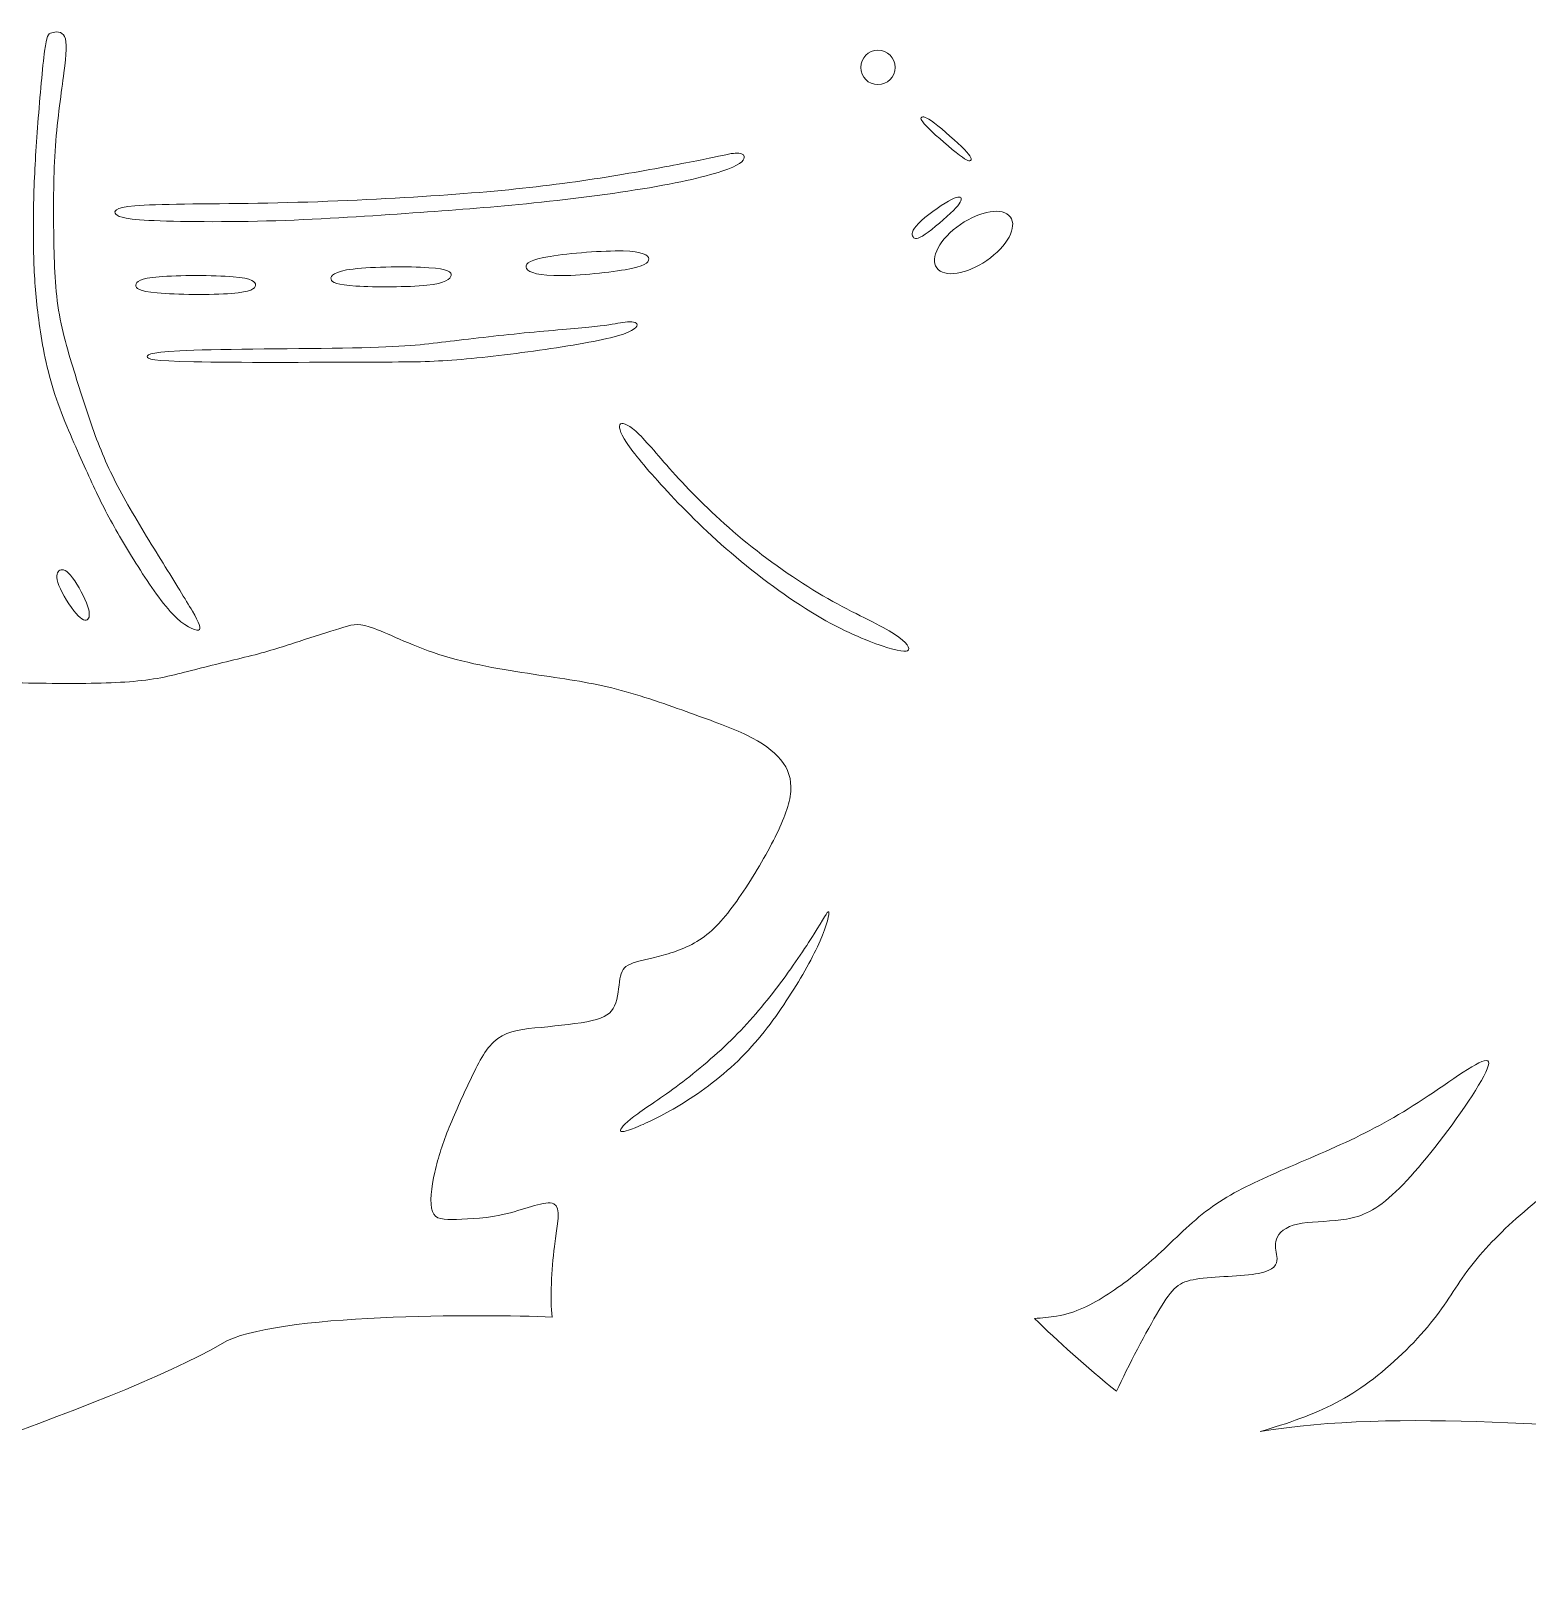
# Model space of a CAD drawing. Header units: millimetres. Extents: x -6423 to -1759, y 6 to 2012.
# Drawn here: x -2001.34 to -1970.81, y 1420.16 to 1451.73 of the extents above; entities that cross this region are included whole.
import ezdxf

# ---------------------------------------------------------------- set-up
doc = ezdxf.new("R2010")
doc.units = ezdxf.units.MM
doc.header["$MEASUREMENT"] = 0
doc.layers.add('layer 1', color=7, linetype='Continuous')

msp = doc.modelspace()

# ---------------------------------------------------------------- linework, layer by layer
at = {"layer": 'layer 1', "color": 177, "lineweight": 9}
for points, knots in [([(-2001.0656, 1451.3133), (-2001.0246, 1451.6322), (-2000.9976, 1451.665), (-2000.9197, 1451.6884), (-2000.9197, 1451.6884), (-2000.8419, 1451.7117), (-2000.7131, 1451.7255), (-2000.658, 1451.6128), (-2000.658, 1451.6128), (-2000.6027, 1451.5003), (-2000.621, 1451.2611), (-2000.6713, 1450.8734), (-2000.6713, 1450.8734), (-2000.7217, 1450.4857), (-2000.8041, 1449.9497), (-2000.8454, 1449.3792), (-2000.8454, 1449.3792), (-2000.8865, 1448.8087), (-2000.8865, 1448.204), (-2000.8798, 1447.6335), (-2000.8798, 1447.6335), (-2000.8728, 1447.063), (-2000.8591, 1446.527), (-2000.7792, 1446.0279), (-2000.7792, 1446.0279), (-2000.6994, 1445.5288), (-2000.5536, 1445.0666), (-2000.4119, 1444.6156), (-2000.4119, 1444.6156), (-2000.2702, 1444.1646), (-2000.1328, 1443.7248), (-1999.9747, 1443.3193), (-1999.9747, 1443.3193), (-1999.8166, 1442.9138), (-1999.6379, 1442.5425), (-1999.4076, 1442.1302), (-1999.4076, 1442.1302), (-1999.1774, 1441.7178), (-1998.8956, 1441.2642), (-1998.6482, 1440.8655), (-1998.6482, 1440.8655), (-1998.4007, 1440.4669), (-1998.1876, 1440.1232), (-1998.0502, 1439.8862), (-1998.0502, 1439.8862), (-1997.9128, 1439.649), (-1997.8509, 1439.5183), (-1997.9265, 1439.5013), (-1997.9265, 1439.5013), (-1998.0022, 1439.4841), (-1998.2151, 1439.5803), (-1998.4557, 1439.8312), (-1998.4557, 1439.8312), (-1998.6963, 1440.082), (-1998.9643, 1440.4876), (-1999.2015, 1440.8655), (-1999.2015, 1440.8655), (-1999.4385, 1441.2436), (-1999.6447, 1441.594), (-1999.8199, 1441.9308), (-1999.8199, 1441.9308), (-1999.9953, 1442.2676), (-2000.1397, 1442.5907), (-2000.3229, 1442.9986), (-2000.3229, 1442.9986), (-2000.5063, 1443.4065), (-2000.7287, 1443.8993), (-2000.8841, 1444.3984), (-2000.8841, 1444.3984), (-2001.0395, 1444.8976), (-2001.128, 1445.403), (-2001.186, 1445.8344), (-2001.186, 1445.8344), (-2001.244, 1446.2657), (-2001.2715, 1446.6232), (-2001.2852, 1447.0356), (-2001.2852, 1447.0356), (-2001.299, 1447.448), (-2001.299, 1447.9153), (-2001.2852, 1448.3827), (-2001.2852, 1448.3827), (-2001.2715, 1448.85), (-2001.244, 1449.3174), (-2001.2028, 1449.8534), (-2001.2028, 1449.8534), (-2001.1615, 1450.3896), (-2001.1066, 1450.9944), (-2001.0656, 1451.3133)], [0, 0, 0, 0, 0.0434783, 0.0434783, 0.0434783, 0.0434783, 0.0869565, 0.0869565, 0.0869565, 0.0869565, 0.1304348, 0.1304348, 0.1304348, 0.1304348, 0.173913, 0.173913, 0.173913, 0.173913, 0.2173913, 0.2173913, 0.2173913, 0.2173913, 0.2608696, 0.2608696, 0.2608696, 0.2608696, 0.3043478, 0.3043478, 0.3043478, 0.3043478, 0.3478261, 0.3478261, 0.3478261, 0.3478261, 0.3913043, 0.3913043, 0.3913043, 0.3913043, 0.4347826, 0.4347826, 0.4347826, 0.4347826, 0.4782609, 0.4782609, 0.4782609, 0.4782609, 0.5217391, 0.5217391, 0.5217391, 0.5217391, 0.5652174, 0.5652174, 0.5652174, 0.5652174, 0.6086957, 0.6086957, 0.6086957, 0.6086957, 0.6521739, 0.6521739, 0.6521739, 0.6521739, 0.6956522, 0.6956522, 0.6956522, 0.6956522, 0.7391304, 0.7391304, 0.7391304, 0.7391304, 0.7826087, 0.7826087, 0.7826087, 0.7826087, 0.826087, 0.826087, 0.826087, 0.826087, 0.8695652, 0.8695652, 0.8695652, 0.8695652, 0.9130435, 0.9130435, 0.9130435, 0.9130435, 1, 1, 1, 1]), ([(-1984.0568, 1451.3316), (-1984.2504, 1451.3316), (-1984.4073, 1451.1747), (-1984.4073, 1450.9811), (-1984.4073, 1450.9811), (-1984.4073, 1450.7875), (-1984.2504, 1450.6305), (-1984.0568, 1450.6305), (-1984.0568, 1450.6305), (-1983.8632, 1450.6305), (-1983.7063, 1450.7875), (-1983.7063, 1450.9811), (-1983.7063, 1450.9811), (-1983.7063, 1451.1747), (-1983.8632, 1451.3316), (-1984.0568, 1451.3316)], [0, 0, 0, 0, 0.2, 0.2, 0.2, 0.2, 0.4, 0.4, 0.4, 0.4, 0.6, 0.6, 0.6, 0.6, 1, 1, 1, 1]), ([(-1983.1702, 1449.9622), (-1983.146, 1449.9844), (-1983.0808, 1449.9777), (-1982.9038, 1449.8454), (-1982.9038, 1449.8454), (-1982.7268, 1449.7129), (-1982.4382, 1449.4552), (-1982.2921, 1449.3041), (-1982.2921, 1449.3041), (-1982.1461, 1449.1528), (-1982.1426, 1449.1082), (-1982.1616, 1449.0858), (-1982.1616, 1449.0858), (-1982.1804, 1449.0635), (-1982.2217, 1449.0635), (-1982.3918, 1449.1923), (-1982.3918, 1449.1923), (-1982.5619, 1449.3213), (-1982.8609, 1449.579), (-1983.019, 1449.7336), (-1983.019, 1449.7336), (-1983.177, 1449.8882), (-1983.1942, 1449.9397), (-1983.1702, 1449.9622)], [0, 0, 0, 0, 0.1428571, 0.1428571, 0.1428571, 0.1428571, 0.2857143, 0.2857143, 0.2857143, 0.2857143, 0.4285714, 0.4285714, 0.4285714, 0.4285714, 0.5714286, 0.5714286, 0.5714286, 0.5714286, 0.7142857, 0.7142857, 0.7142857, 0.7142857, 1, 1, 1, 1]), ([(-1999.6242, 1448.0084), (-1999.6482, 1448.0702), (-1999.6001, 1448.1389), (-1999.0366, 1448.1698), (-1999.0366, 1448.1698), (-1998.473, 1448.2008), (-1997.3939, 1448.1939), (-1996.3046, 1448.218), (-1996.3046, 1448.218), (-1995.2151, 1448.2422), (-1994.1155, 1448.297), (-1993.1808, 1448.3589), (-1993.1808, 1448.3589), (-1992.2459, 1448.4207), (-1991.4762, 1448.4894), (-1990.758, 1448.5788), (-1990.758, 1448.5788), (-1990.0397, 1448.6682), (-1989.3731, 1448.7782), (-1988.8129, 1448.8779), (-1988.8129, 1448.8779), (-1988.2527, 1448.9775), (-1987.7991, 1449.0669), (-1987.5036, 1449.1287), (-1987.5036, 1449.1287), (-1987.2081, 1449.1906), (-1987.0705, 1449.2249), (-1986.9675, 1449.2319), (-1986.9675, 1449.2319), (-1986.8644, 1449.2386), (-1986.7957, 1449.218), (-1986.7854, 1449.163), (-1986.7854, 1449.163), (-1986.7751, 1449.108), (-1986.8233, 1449.0188), (-1987.1222, 1448.9053), (-1987.1222, 1448.9053), (-1987.4212, 1448.7919), (-1987.9709, 1448.6545), (-1988.7201, 1448.5273), (-1988.7201, 1448.5273), (-1989.4693, 1448.4001), (-1990.4178, 1448.2833), (-1991.2322, 1448.2008), (-1991.2322, 1448.2008), (-1992.0467, 1448.1183), (-1992.7271, 1448.0702), (-1993.5518, 1448.0119), (-1993.5518, 1448.0119), (-1994.3767, 1447.9534), (-1995.3457, 1447.8847), (-1996.3457, 1447.8537), (-1996.3457, 1447.8537), (-1997.3458, 1447.8228), (-1998.3767, 1447.8297), (-1998.9404, 1447.8606), (-1998.9404, 1447.8606), (-1999.5038, 1447.8915), (-1999.6001, 1447.9465), (-1999.6242, 1448.0084)], [0, 0, 0, 0, 0.0625, 0.0625, 0.0625, 0.0625, 0.125, 0.125, 0.125, 0.125, 0.1875, 0.1875, 0.1875, 0.1875, 0.25, 0.25, 0.25, 0.25, 0.3125, 0.3125, 0.3125, 0.3125, 0.375, 0.375, 0.375, 0.375, 0.4375, 0.4375, 0.4375, 0.4375, 0.5, 0.5, 0.5, 0.5, 0.5625, 0.5625, 0.5625, 0.5625, 0.625, 0.625, 0.625, 0.625, 0.6875, 0.6875, 0.6875, 0.6875, 0.75, 0.75, 0.75, 0.75, 0.8125, 0.8125, 0.8125, 0.8125, 0.875, 0.875, 0.875, 0.875, 1, 1, 1, 1]), ([(-1982.6152, 1448.2541), (-1982.4382, 1448.3555), (-1982.3763, 1448.3487), (-1982.3591, 1448.3126), (-1982.3591, 1448.3126), (-1982.3419, 1448.2765), (-1982.3695, 1448.2112), (-1982.5172, 1448.0635), (-1982.5172, 1448.0635), (-1982.665, 1447.9157), (-1982.9331, 1447.6854), (-1983.0945, 1447.5754), (-1983.0945, 1447.5754), (-1983.256, 1447.4654), (-1983.3111, 1447.4758), (-1983.3403, 1447.5222), (-1983.3403, 1447.5222), (-1983.3695, 1447.5686), (-1983.373, 1447.651), (-1983.2286, 1447.7971), (-1983.2286, 1447.7971), (-1983.0843, 1447.9432), (-1982.7922, 1448.1528), (-1982.6152, 1448.2541)], [0, 0, 0, 0, 0.1428571, 0.1428571, 0.1428571, 0.1428571, 0.2857143, 0.2857143, 0.2857143, 0.2857143, 0.4285714, 0.4285714, 0.4285714, 0.4285714, 0.5714286, 0.5714286, 0.5714286, 0.5714286, 0.7142857, 0.7142857, 0.7142857, 0.7142857, 1, 1, 1, 1]), ([(-1982.8254, 1446.855), (-1982.6357, 1446.682), (-1982.1593, 1446.7897), (-1981.7609, 1447.0954), (-1981.7609, 1447.0954), (-1981.3628, 1447.4014), (-1981.1938, 1447.7897), (-1981.3834, 1447.9628), (-1981.3834, 1447.9628), (-1981.573, 1448.1358), (-1982.0495, 1448.0281), (-1982.4477, 1447.7222), (-1982.4477, 1447.7222), (-1982.846, 1447.4164), (-1983.015, 1447.0281), (-1982.8254, 1446.855)], [0, 0, 0, 0, 0.2, 0.2, 0.2, 0.2, 0.4, 0.4, 0.4, 0.4, 0.6, 0.6, 0.6, 0.6, 1, 1, 1, 1]), ([(-1991.239, 1446.9052), (-1991.2562, 1446.9842), (-1991.1463, 1447.0599), (-1990.7477, 1447.1253), (-1990.7477, 1447.1253), (-1990.3491, 1447.1905), (-1989.6618, 1447.2455), (-1989.2596, 1447.2353), (-1989.2596, 1447.2353), (-1988.8576, 1447.2249), (-1988.7408, 1447.1492), (-1988.7339, 1447.0737), (-1988.7339, 1447.0737), (-1988.727, 1446.9981), (-1988.8301, 1446.9224), (-1989.215, 1446.8538), (-1989.215, 1446.8538), (-1989.5999, 1446.785), (-1990.2665, 1446.7231), (-1990.672, 1446.7334), (-1990.672, 1446.7334), (-1991.0776, 1446.7437), (-1991.222, 1446.8261), (-1991.239, 1446.9052)], [0, 0, 0, 0, 0.1428571, 0.1428571, 0.1428571, 0.1428571, 0.2857143, 0.2857143, 0.2857143, 0.2857143, 0.4285714, 0.4285714, 0.4285714, 0.4285714, 0.5714286, 0.5714286, 0.5714286, 0.5714286, 0.7142857, 0.7142857, 0.7142857, 0.7142857, 1, 1, 1, 1]), ([(-1995.2186, 1446.6613), (-1995.2357, 1446.73), (-1995.167, 1446.8194), (-1994.765, 1446.8675), (-1994.765, 1446.8675), (-1994.3629, 1446.9155), (-1993.6274, 1446.9224), (-1993.2254, 1446.895), (-1993.2254, 1446.895), (-1992.8234, 1446.8675), (-1992.7546, 1446.8056), (-1992.7683, 1446.7334), (-1992.7683, 1446.7334), (-1992.7821, 1446.6613), (-1992.8782, 1446.5789), (-1993.2632, 1446.5376), (-1993.2632, 1446.5376), (-1993.6481, 1446.4963), (-1994.3217, 1446.4963), (-1994.71, 1446.5204), (-1994.71, 1446.5204), (-1995.0983, 1446.5445), (-1995.2014, 1446.5926), (-1995.2186, 1446.6613)], [0, 0, 0, 0, 0.1428571, 0.1428571, 0.1428571, 0.1428571, 0.2857143, 0.2857143, 0.2857143, 0.2857143, 0.4285714, 0.4285714, 0.4285714, 0.4285714, 0.5714286, 0.5714286, 0.5714286, 0.5714286, 0.7142857, 0.7142857, 0.7142857, 0.7142857, 1, 1, 1, 1]), ([(-1999.2015, 1446.541), (-1999.1946, 1446.6063), (-1999.1259, 1446.675), (-1998.7307, 1446.7094), (-1998.7307, 1446.7094), (-1998.3355, 1446.7437), (-1997.6139, 1446.7437), (-1997.2186, 1446.7094), (-1997.2186, 1446.7094), (-1996.8234, 1446.675), (-1996.7547, 1446.6063), (-1996.7616, 1446.5376), (-1996.7616, 1446.5376), (-1996.7684, 1446.4689), (-1996.8509, 1446.4001), (-1997.253, 1446.3691), (-1997.253, 1446.3691), (-1997.655, 1446.3382), (-1998.3767, 1446.3451), (-1998.765, 1446.3795), (-1998.765, 1446.3795), (-1999.1533, 1446.4138), (-1999.2083, 1446.4758), (-1999.2015, 1446.541)], [0, 0, 0, 0, 0.1428571, 0.1428571, 0.1428571, 0.1428571, 0.2857143, 0.2857143, 0.2857143, 0.2857143, 0.4285714, 0.4285714, 0.4285714, 0.4285714, 0.5714286, 0.5714286, 0.5714286, 0.5714286, 0.7142857, 0.7142857, 0.7142857, 0.7142857, 1, 1, 1, 1]), ([(-1998.9746, 1445.0806), (-1998.9746, 1445.1286), (-1998.8715, 1445.1836), (-1998.0192, 1445.2111), (-1998.0192, 1445.2111), (-1997.1671, 1445.2385), (-1995.5656, 1445.2385), (-1994.5897, 1445.2626), (-1994.5897, 1445.2626), (-1993.6137, 1445.2867), (-1993.2632, 1445.3348), (-1992.789, 1445.3932), (-1992.789, 1445.3932), (-1992.3148, 1445.4516), (-1991.7167, 1445.5204), (-1991.1738, 1445.572), (-1991.1738, 1445.572), (-1990.6308, 1445.6235), (-1990.1429, 1445.6579), (-1989.8336, 1445.6922), (-1989.8336, 1445.6922), (-1989.5242, 1445.7265), (-1989.3937, 1445.7609), (-1989.2631, 1445.7781), (-1989.2631, 1445.7781), (-1989.1325, 1445.7953), (-1989.0019, 1445.7953), (-1988.9745, 1445.7472), (-1988.9745, 1445.7472), (-1988.9469, 1445.699), (-1989.0226, 1445.6028), (-1989.3696, 1445.5031), (-1989.3696, 1445.5031), (-1989.7166, 1445.4035), (-1990.3353, 1445.3004), (-1990.9676, 1445.2111), (-1990.9676, 1445.2111), (-1991.5999, 1445.1217), (-1992.2459, 1445.0461), (-1992.7511, 1445.0084), (-1992.7511, 1445.0084), (-1993.2563, 1444.9706), (-1993.6206, 1444.9706), (-1994.6, 1444.9671), (-1994.6, 1444.9671), (-1995.5794, 1444.9636), (-1997.1739, 1444.9567), (-1998.0227, 1444.9739), (-1998.0227, 1444.9739), (-1998.8715, 1444.9912), (-1998.9746, 1445.0324), (-1998.9746, 1445.0806)], [0, 0, 0, 0, 0.0714286, 0.0714286, 0.0714286, 0.0714286, 0.1428571, 0.1428571, 0.1428571, 0.1428571, 0.2142857, 0.2142857, 0.2142857, 0.2142857, 0.2857143, 0.2857143, 0.2857143, 0.2857143, 0.3571429, 0.3571429, 0.3571429, 0.3571429, 0.4285714, 0.4285714, 0.4285714, 0.4285714, 0.5, 0.5, 0.5, 0.5, 0.5714286, 0.5714286, 0.5714286, 0.5714286, 0.6428571, 0.6428571, 0.6428571, 0.6428571, 0.7142857, 0.7142857, 0.7142857, 0.7142857, 0.7857143, 0.7857143, 0.7857143, 0.7857143, 0.8571429, 0.8571429, 0.8571429, 0.8571429, 1, 1, 1, 1]), ([(-1989.3078, 1443.7059), (-1989.2562, 1443.7402), (-1989.1256, 1443.6852), (-1988.9298, 1443.4928), (-1988.9298, 1443.4928), (-1988.7339, 1443.3003), (-1988.4727, 1442.9705), (-1988.1222, 1442.5891), (-1988.1222, 1442.5891), (-1987.7717, 1442.2076), (-1987.3318, 1441.7746), (-1986.8198, 1441.3518), (-1986.8198, 1441.3518), (-1986.3076, 1440.9293), (-1985.7235, 1440.5168), (-1985.1806, 1440.2007), (-1985.1806, 1440.2007), (-1984.6375, 1439.8845), (-1984.1359, 1439.6645), (-1983.8265, 1439.4824), (-1983.8265, 1439.4824), (-1983.5173, 1439.3003), (-1983.4004, 1439.156), (-1983.4313, 1439.0975), (-1983.4313, 1439.0975), (-1983.4623, 1439.039), (-1983.641, 1439.0666), (-1983.9674, 1439.1766), (-1983.9674, 1439.1766), (-1984.2938, 1439.2865), (-1984.7682, 1439.4789), (-1985.3215, 1439.8089), (-1985.3215, 1439.8089), (-1985.8747, 1440.1387), (-1986.507, 1440.6062), (-1987.0534, 1441.0735), (-1987.0534, 1441.0735), (-1987.5999, 1441.5409), (-1988.0603, 1442.0082), (-1988.4212, 1442.4), (-1988.4212, 1442.4), (-1988.7819, 1442.7918), (-1989.0432, 1443.1079), (-1989.1874, 1443.3279), (-1989.1874, 1443.3279), (-1989.3318, 1443.5478), (-1989.3594, 1443.6715), (-1989.3078, 1443.7059)], [0, 0, 0, 0, 0.0769231, 0.0769231, 0.0769231, 0.0769231, 0.1538462, 0.1538462, 0.1538462, 0.1538462, 0.2307692, 0.2307692, 0.2307692, 0.2307692, 0.3076923, 0.3076923, 0.3076923, 0.3076923, 0.3846154, 0.3846154, 0.3846154, 0.3846154, 0.4615385, 0.4615385, 0.4615385, 0.4615385, 0.5384615, 0.5384615, 0.5384615, 0.5384615, 0.6153846, 0.6153846, 0.6153846, 0.6153846, 0.6923077, 0.6923077, 0.6923077, 0.6923077, 0.7692308, 0.7692308, 0.7692308, 0.7692308, 0.8461538, 0.8461538, 0.8461538, 0.8461538, 1, 1, 1, 1]), ([(-1976.2577, 1423.1472), (-1970.5983, 1424.0857), (-1961.7062, 1421.5726), (-1956.725, 1424.1676), (-1956.725, 1424.1676), (-1955.0681, 1425.0309), (-1950.4077, 1426.6577), (-1948.3653, 1426.6577), (-1948.3653, 1426.6577), (-1943.6623, 1426.6577), (-1944.3526, 1429.7891), (-1936.9894, 1427.1685), (-1936.9894, 1427.1685), (-1936.5176, 1427.0006), (-1936.4442, 1427.0493), (-1936.0635, 1426.8384), (-1936.0635, 1426.8384), (-1936.106, 1426.9344), (-1936.1378, 1427.0491), (-1936.1556, 1427.2117), (-1936.1556, 1427.2117), (-1936.1954, 1427.5759), (-1936.1651, 1428.1807), (-1936.1068, 1428.6481), (-1936.1068, 1428.6481), (-1936.0483, 1429.1155), (-1935.9617, 1429.4454), (-1936.1211, 1429.521), (-1936.1211, 1429.521), (-1936.2806, 1429.5966), (-1936.6861, 1429.4179), (-1937.0744, 1429.3216), (-1937.0744, 1429.3216), (-1937.4627, 1429.2253), (-1937.8339, 1429.2116), (-1938.102, 1429.2048), (-1938.102, 1429.2048), (-1938.37, 1429.1979), (-1938.5349, 1429.1979), (-1938.5968, 1429.3629), (-1938.5968, 1429.3629), (-1938.6586, 1429.5279), (-1938.6174, 1429.8577), (-1938.5487, 1430.167), (-1938.5487, 1430.167), (-1938.4799, 1430.4763), (-1938.3837, 1430.7649), (-1938.2531, 1431.088), (-1938.2531, 1431.088), (-1938.1226, 1431.411), (-1937.9576, 1431.7685), (-1937.7995, 1432.0983), (-1937.7995, 1432.0983), (-1937.6414, 1432.4282), (-1937.4903, 1432.7306), (-1937.2634, 1432.8956), (-1937.2634, 1432.8956), (-1937.0366, 1433.0605), (-1936.7342, 1433.0881), (-1936.3767, 1433.1224), (-1936.3767, 1433.1224), (-1936.0194, 1433.1568), (-1935.607, 1433.198), (-1935.339, 1433.2598), (-1935.339, 1433.2598), (-1935.071, 1433.3216), (-1934.9473, 1433.4042), (-1934.8786, 1433.5623), (-1934.8786, 1433.5623), (-1934.8097, 1433.7203), (-1934.796, 1433.954), (-1934.7686, 1434.1121), (-1934.7686, 1434.1121), (-1934.741, 1434.2702), (-1934.6999, 1434.3526), (-1934.5555, 1434.4146), (-1934.5555, 1434.4146), (-1934.4111, 1434.4764), (-1934.1637, 1434.5176), (-1933.8889, 1434.5933), (-1933.8889, 1434.5933), (-1933.6139, 1434.6688), (-1933.3114, 1434.7788), (-1933.0434, 1434.9781), (-1933.0434, 1434.9781), (-1932.7753, 1435.1775), (-1932.5417, 1435.4661), (-1932.2943, 1435.8304), (-1932.2943, 1435.8304), (-1932.0469, 1436.1946), (-1931.7857, 1436.6345), (-1931.6001, 1437.0056), (-1931.6001, 1437.0056), (-1931.4144, 1437.3768), (-1931.3046, 1437.6792), (-1931.284, 1437.9336), (-1931.284, 1437.9336), (-1931.2633, 1438.1878), (-1931.332, 1438.3939), (-1931.4833, 1438.5796), (-1931.4833, 1438.5796), (-1931.6344, 1438.7652), (-1931.8681, 1438.9301), (-1932.1774, 1439.0812), (-1932.1774, 1439.0812), (-1932.4867, 1439.2325), (-1932.8716, 1439.3699), (-1933.3321, 1439.5349), (-1933.3321, 1439.5349), (-1933.7926, 1439.6999), (-1934.3286, 1439.8922), (-1934.8373, 1440.0229), (-1934.8373, 1440.0229), (-1935.3459, 1440.1535), (-1935.827, 1440.2222), (-1936.4249, 1440.3116), (-1936.4249, 1440.3116), (-1937.0229, 1440.4009), (-1937.7376, 1440.5109), (-1938.3494, 1440.6964), (-1938.3494, 1440.6964), (-1938.961, 1440.8821), (-1939.4696, 1441.1432), (-1939.779, 1441.26), (-1939.779, 1441.26), (-1940.0882, 1441.3769), (-1940.1982, 1441.3494), (-1940.4043, 1441.2876), (-1940.4043, 1441.2876), (-1940.6106, 1441.2256), (-1940.913, 1441.1295), (-1941.2085, 1441.0332), (-1941.2085, 1441.0332), (-1941.504, 1440.9371), (-1941.7928, 1440.8408), (-1942.1502, 1440.7445), (-1942.1502, 1440.7445), (-1942.5075, 1440.6483), (-1942.9336, 1440.5521), (-1943.3117, 1440.4559), (-1943.3117, 1440.4559), (-1943.6896, 1440.3596), (-1944.0196, 1440.2635), (-1944.4457, 1440.2085), (-1944.4457, 1440.2085), (-1944.8719, 1440.1535), (-1945.3942, 1440.1398), (-1946.006, 1440.1398), (-1946.006, 1440.1398), (-1946.6176, 1440.1398), (-1947.3186, 1440.1535), (-1947.8959, 1440.1879), (-1947.8959, 1440.1879), (-1948.4733, 1440.2222), (-1948.9269, 1440.2772), (-1949.2774, 1440.3185), (-1949.2774, 1440.3185), (-1949.6279, 1440.3596), (-1949.8754, 1440.3872), (-1950.0197, 1440.3803), (-1950.0197, 1440.3803), (-1950.1641, 1440.3734), (-1950.2052, 1440.3322), (-1950.2534, 1440.2153), (-1950.2534, 1440.2153), (-1950.3015, 1440.0985), (-1950.3565, 1439.9061), (-1950.4939, 1439.638), (-1950.4939, 1439.638), (-1950.6315, 1439.3699), (-1950.8513, 1439.0263), (-1951.2019, 1438.5658), (-1951.2019, 1438.5658), (-1951.5524, 1438.1053), (-1952.0335, 1437.5279), (-1952.604, 1436.9369), (-1952.604, 1436.9369), (-1953.1745, 1436.3458), (-1953.8342, 1435.7411), (-1954.4391, 1435.2806), (-1954.4391, 1435.2806), (-1955.0439, 1434.82), (-1955.5938, 1434.5039), (-1956.2261, 1434.2289), (-1956.2261, 1434.2289), (-1956.8584, 1433.954), (-1957.5731, 1433.7203), (-1958.3636, 1433.521), (-1958.3636, 1433.521), (-1959.1539, 1433.3216), (-1960.02, 1433.1568), (-1960.8034, 1433.0124), (-1960.8034, 1433.0124), (-1961.587, 1432.8681), (-1962.2881, 1432.7445), (-1962.9135, 1432.6069), (-1962.9135, 1432.6069), (-1963.5388, 1432.4695), (-1964.0887, 1432.3182), (-1964.6179, 1432.1396), (-1964.6179, 1432.1396), (-1965.1471, 1431.9609), (-1965.6558, 1431.7546), (-1966.1575, 1431.4591), (-1966.1575, 1431.4591), (-1966.6593, 1431.1636), (-1967.1541, 1430.7787), (-1967.7108, 1430.3044), (-1967.7108, 1430.3044), (-1968.2676, 1429.8302), (-1968.8861, 1429.2666), (-1969.4497, 1428.7924), (-1969.4497, 1428.7924), (-1970.0133, 1428.3182), (-1970.5219, 1427.9333), (-1970.948, 1427.5622), (-1970.948, 1427.5622), (-1971.3741, 1427.191), (-1971.7177, 1426.8336), (-1971.9858, 1426.4762), (-1971.9858, 1426.4762), (-1972.2539, 1426.1189), (-1972.4463, 1425.7614), (-1972.7761, 1425.3559), (-1972.7761, 1425.3559), (-1973.1061, 1424.9504), (-1973.5736, 1424.4969), (-1974.0272, 1424.1601), (-1974.0272, 1424.1601), (-1974.4807, 1423.8233), (-1974.9207, 1423.6032), (-1975.443, 1423.4109), (-1975.443, 1423.4109), (-1975.7011, 1423.3158), (-1975.9796, 1423.2273), (-1976.2581, 1423.1471)], [0, 0, 0, 0, 0.0166667, 0.0166667, 0.0166667, 0.0166667, 0.0333333, 0.0333333, 0.0333333, 0.0333333, 0.05, 0.05, 0.05, 0.05, 0.0666667, 0.0666667, 0.0666667, 0.0666667, 0.0833333, 0.0833333, 0.0833333, 0.0833333, 0.1, 0.1, 0.1, 0.1, 0.1166667, 0.1166667, 0.1166667, 0.1166667, 0.1333333, 0.1333333, 0.1333333, 0.1333333, 0.15, 0.15, 0.15, 0.15, 0.1666667, 0.1666667, 0.1666667, 0.1666667, 0.1833333, 0.1833333, 0.1833333, 0.1833333, 0.2, 0.2, 0.2, 0.2, 0.2166667, 0.2166667, 0.2166667, 0.2166667, 0.2333333, 0.2333333, 0.2333333, 0.2333333, 0.25, 0.25, 0.25, 0.25, 0.2666667, 0.2666667, 0.2666667, 0.2666667, 0.2833333, 0.2833333, 0.2833333, 0.2833333, 0.3, 0.3, 0.3, 0.3, 0.3166667, 0.3166667, 0.3166667, 0.3166667, 0.3333333, 0.3333333, 0.3333333, 0.3333333, 0.35, 0.35, 0.35, 0.35, 0.3666667, 0.3666667, 0.3666667, 0.3666667, 0.3833333, 0.3833333, 0.3833333, 0.3833333, 0.4, 0.4, 0.4, 0.4, 0.4166667, 0.4166667, 0.4166667, 0.4166667, 0.4333333, 0.4333333, 0.4333333, 0.4333333, 0.45, 0.45, 0.45, 0.45, 0.4666667, 0.4666667, 0.4666667, 0.4666667, 0.4833333, 0.4833333, 0.4833333, 0.4833333, 0.5, 0.5, 0.5, 0.5, 0.5166667, 0.5166667, 0.5166667, 0.5166667, 0.5333333, 0.5333333, 0.5333333, 0.5333333, 0.55, 0.55, 0.55, 0.55, 0.5666667, 0.5666667, 0.5666667, 0.5666667, 0.5833333, 0.5833333, 0.5833333, 0.5833333, 0.6, 0.6, 0.6, 0.6, 0.6166667, 0.6166667, 0.6166667, 0.6166667, 0.6333333, 0.6333333, 0.6333333, 0.6333333, 0.65, 0.65, 0.65, 0.65, 0.6666667, 0.6666667, 0.6666667, 0.6666667, 0.6833333, 0.6833333, 0.6833333, 0.6833333, 0.7, 0.7, 0.7, 0.7, 0.7166667, 0.7166667, 0.7166667, 0.7166667, 0.7333333, 0.7333333, 0.7333333, 0.7333333, 0.75, 0.75, 0.75, 0.75, 0.7666667, 0.7666667, 0.7666667, 0.7666667, 0.7833333, 0.7833333, 0.7833333, 0.7833333, 0.8, 0.8, 0.8, 0.8, 0.8166667, 0.8166667, 0.8166667, 0.8166667, 0.8333333, 0.8333333, 0.8333333, 0.8333333, 0.85, 0.85, 0.85, 0.85, 0.8666667, 0.8666667, 0.8666667, 0.8666667, 0.8833333, 0.8833333, 0.8833333, 0.8833333, 0.9, 0.9, 0.9, 0.9, 0.9166667, 0.9166667, 0.9166667, 0.9166667, 0.9333333, 0.9333333, 0.9333333, 0.9333333, 0.95, 0.95, 0.95, 0.95, 0.9666667, 0.9666667, 0.9666667, 0.9666667, 1, 1, 1, 1]), ([(-2000.772, 1440.7074), (-2000.7237, 1440.7487), (-2000.6481, 1440.7487), (-2000.5382, 1440.6215), (-2000.5382, 1440.6215), (-2000.4283, 1440.4945), (-2000.2839, 1440.2401), (-2000.2117, 1440.058), (-2000.2117, 1440.058), (-2000.1397, 1439.8758), (-2000.1397, 1439.7659), (-2000.1808, 1439.7212), (-2000.1808, 1439.7212), (-2000.2221, 1439.6766), (-2000.3045, 1439.697), (-2000.4248, 1439.8381), (-2000.4248, 1439.8381), (-2000.545, 1439.979), (-2000.7033, 1440.2401), (-2000.772, 1440.4119), (-2000.772, 1440.4119), (-2000.8407, 1440.5837), (-2000.82, 1440.6663), (-2000.772, 1440.7074)], [0, 0, 0, 0, 0.1428571, 0.1428571, 0.1428571, 0.1428571, 0.2857143, 0.2857143, 0.2857143, 0.2857143, 0.4285714, 0.4285714, 0.4285714, 0.4285714, 0.5714286, 0.5714286, 0.5714286, 0.5714286, 0.7142857, 0.7142857, 0.7142857, 0.7142857, 1, 1, 1, 1]), ([(-1990.7086, 1425.4834), (-1992.1194, 1425.5391), (-1996.3928, 1425.5651), (-1997.4414, 1424.9451), (-1997.4414, 1424.9451), (-1999.7448, 1423.5831), (-2005.846, 1421.8273), (-2007.1428, 1420.8922), (-2007.1428, 1420.8922), (-2007.9398, 1420.3176), (-2016.4582, 1420.1568), (-2017.7333, 1420.6916), (-2017.7333, 1420.6916), (-2023.2059, 1422.9866), (-2025.7958, 1421.0522), (-2029.26, 1422.0043), (-2029.26, 1422.0043), (-2029.0289, 1422.1251), (-2028.8063, 1422.2641), (-2028.5803, 1422.4318), (-2028.5803, 1422.4318), (-2028.1267, 1422.7685), (-2027.6591, 1423.2223), (-2027.3293, 1423.6276), (-2027.3293, 1423.6276), (-2026.9994, 1424.0333), (-2026.807, 1424.3906), (-2026.5389, 1424.748), (-2026.5389, 1424.748), (-2026.2708, 1425.1054), (-2025.9271, 1425.4627), (-2025.5011, 1425.834), (-2025.5011, 1425.834), (-2025.0749, 1426.205), (-2024.5664, 1426.59), (-2024.0028, 1427.0642), (-2024.0028, 1427.0642), (-2023.4391, 1427.5384), (-2022.8207, 1428.102), (-2022.2639, 1428.5762), (-2022.2639, 1428.5762), (-2021.7071, 1429.0504), (-2021.2122, 1429.4354), (-2020.7106, 1429.7309), (-2020.7106, 1429.7309), (-2020.2088, 1430.0264), (-2019.7002, 1430.2326), (-2019.171, 1430.4113), (-2019.171, 1430.4113), (-2018.6418, 1430.59), (-2018.092, 1430.7413), (-2017.4666, 1430.8787), (-2017.4666, 1430.8787), (-2016.8411, 1431.0161), (-2016.1401, 1431.1399), (-2015.3565, 1431.2842), (-2015.3565, 1431.2842), (-2014.5731, 1431.4286), (-2013.7071, 1431.5936), (-2012.9166, 1431.7928), (-2012.9166, 1431.7928), (-2012.1262, 1431.9921), (-2011.4115, 1432.2257), (-2010.7791, 1432.5007), (-2010.7791, 1432.5007), (-2010.1468, 1432.7756), (-2009.5969, 1433.0917), (-2008.9922, 1433.5522), (-2008.9922, 1433.5522), (-2008.3873, 1434.0129), (-2007.7275, 1434.6176), (-2007.157, 1435.2087), (-2007.157, 1435.2087), (-2006.5866, 1435.7997), (-2006.1055, 1436.377), (-2005.755, 1436.8375), (-2005.755, 1436.8375), (-2005.4045, 1437.298), (-2005.1845, 1437.6417), (-2005.047, 1437.9098), (-2005.047, 1437.9098), (-2004.9096, 1438.1777), (-2004.8546, 1438.3703), (-2004.8064, 1438.4871), (-2004.8064, 1438.4871), (-2004.7583, 1438.6039), (-2004.7172, 1438.6452), (-2004.5728, 1438.6521), (-2004.5728, 1438.6521), (-2004.4285, 1438.6589), (-2004.181, 1438.6315), (-2003.8305, 1438.5902), (-2003.8305, 1438.5902), (-2003.4799, 1438.549), (-2003.0263, 1438.494), (-2002.449, 1438.4597), (-2002.449, 1438.4597), (-2001.8716, 1438.4253), (-2001.1706, 1438.4115), (-2000.559, 1438.4115), (-2000.559, 1438.4115), (-1999.9473, 1438.4115), (-1999.4249, 1438.4253), (-1998.9987, 1438.4802), (-1998.9987, 1438.4802), (-1998.5726, 1438.5352), (-1998.2427, 1438.6315), (-1997.8648, 1438.7276), (-1997.8648, 1438.7276), (-1997.4867, 1438.8239), (-1997.0606, 1438.9202), (-1996.7032, 1439.0163), (-1996.7032, 1439.0163), (-1996.3459, 1439.1126), (-1996.0572, 1439.2088), (-1995.7615, 1439.305), (-1995.7615, 1439.305), (-1995.466, 1439.4012), (-1995.1636, 1439.4974), (-1994.9574, 1439.5594), (-1994.9574, 1439.5594), (-1994.7511, 1439.6212), (-1994.6413, 1439.6486), (-1994.3321, 1439.5318), (-1994.3321, 1439.5318), (-1994.0227, 1439.415), (-1993.5141, 1439.1537), (-1992.9025, 1438.9683), (-1992.9025, 1438.9683), (-1992.2907, 1438.7826), (-1991.576, 1438.6726), (-1990.9779, 1438.5834), (-1990.9779, 1438.5834), (-1990.38, 1438.494), (-1989.899, 1438.4253), (-1989.3903, 1438.2947), (-1989.3903, 1438.2947), (-1988.8817, 1438.164), (-1988.3457, 1437.9716), (-1987.8852, 1437.8067), (-1987.8852, 1437.8067), (-1987.4247, 1437.6417), (-1987.0397, 1437.5043), (-1986.7305, 1437.353), (-1986.7305, 1437.353), (-1986.4211, 1437.2019), (-1986.1875, 1437.0369), (-1986.0363, 1436.8514), (-1986.0363, 1436.8514), (-1985.8851, 1436.6657), (-1985.8164, 1436.4596), (-1985.8369, 1436.2052), (-1985.8369, 1436.2052), (-1985.8576, 1435.951), (-1985.9676, 1435.6486), (-1986.1532, 1435.2774), (-1986.1532, 1435.2774), (-1986.3387, 1434.9063), (-1986.5998, 1434.4664), (-1986.8473, 1434.1021), (-1986.8473, 1434.1021), (-1987.0947, 1433.7379), (-1987.3284, 1433.4492), (-1987.5965, 1433.2499), (-1987.5965, 1433.2499), (-1987.8645, 1433.0506), (-1988.167, 1432.9406), (-1988.4419, 1432.8651), (-1988.4419, 1432.8651), (-1988.7167, 1432.7894), (-1988.9641, 1432.7482), (-1989.1085, 1432.6864), (-1989.1085, 1432.6864), (-1989.2528, 1432.6244), (-1989.2941, 1432.542), (-1989.3216, 1432.3839), (-1989.3216, 1432.3839), (-1989.3491, 1432.2257), (-1989.3628, 1431.9921), (-1989.4316, 1431.8341), (-1989.4316, 1431.8341), (-1989.5003, 1431.676), (-1989.624, 1431.5936), (-1989.8921, 1431.5317), (-1989.8921, 1431.5317), (-1990.1601, 1431.4697), (-1990.5724, 1431.4286), (-1990.9299, 1431.3942), (-1990.9299, 1431.3942), (-1991.2873, 1431.3599), (-1991.5897, 1431.3323), (-1991.8165, 1431.1673), (-1991.8165, 1431.1673), (-1992.0433, 1431.0024), (-1992.1944, 1430.7), (-1992.3525, 1430.3702), (-1992.3525, 1430.3702), (-1992.5107, 1430.0401), (-1992.6755, 1429.6829), (-1992.8062, 1429.3598), (-1992.8062, 1429.3598), (-1992.9367, 1429.0367), (-1993.033, 1428.748), (-1993.1017, 1428.4388), (-1993.1017, 1428.4388), (-1993.1705, 1428.1294), (-1993.2117, 1427.7996), (-1993.1498, 1427.6347), (-1993.1498, 1427.6347), (-1993.088, 1427.4697), (-1992.923, 1427.4697), (-1992.6551, 1427.4765), (-1992.6551, 1427.4765), (-1992.387, 1427.4834), (-1992.0157, 1427.4971), (-1991.6275, 1427.5934), (-1991.6275, 1427.5934), (-1991.2392, 1427.6896), (-1990.8337, 1427.8683), (-1990.6742, 1427.7928), (-1990.6742, 1427.7928), (-1990.5147, 1427.7171), (-1990.6013, 1427.3873), (-1990.6598, 1426.9199), (-1990.6598, 1426.9199), (-1990.7182, 1426.4524), (-1990.7484, 1425.8477), (-1990.7086, 1425.4834)], [0, 0, 0, 0, 0.0172414, 0.0172414, 0.0172414, 0.0172414, 0.0344828, 0.0344828, 0.0344828, 0.0344828, 0.0517241, 0.0517241, 0.0517241, 0.0517241, 0.0689655, 0.0689655, 0.0689655, 0.0689655, 0.0862069, 0.0862069, 0.0862069, 0.0862069, 0.1034483, 0.1034483, 0.1034483, 0.1034483, 0.1206897, 0.1206897, 0.1206897, 0.1206897, 0.137931, 0.137931, 0.137931, 0.137931, 0.1551724, 0.1551724, 0.1551724, 0.1551724, 0.1724138, 0.1724138, 0.1724138, 0.1724138, 0.1896552, 0.1896552, 0.1896552, 0.1896552, 0.2068966, 0.2068966, 0.2068966, 0.2068966, 0.2241379, 0.2241379, 0.2241379, 0.2241379, 0.2413793, 0.2413793, 0.2413793, 0.2413793, 0.2586207, 0.2586207, 0.2586207, 0.2586207, 0.2758621, 0.2758621, 0.2758621, 0.2758621, 0.2931034, 0.2931034, 0.2931034, 0.2931034, 0.3103448, 0.3103448, 0.3103448, 0.3103448, 0.3275862, 0.3275862, 0.3275862, 0.3275862, 0.3448276, 0.3448276, 0.3448276, 0.3448276, 0.362069, 0.362069, 0.362069, 0.362069, 0.3793103, 0.3793103, 0.3793103, 0.3793103, 0.3965517, 0.3965517, 0.3965517, 0.3965517, 0.4137931, 0.4137931, 0.4137931, 0.4137931, 0.4310345, 0.4310345, 0.4310345, 0.4310345, 0.4482759, 0.4482759, 0.4482759, 0.4482759, 0.4655172, 0.4655172, 0.4655172, 0.4655172, 0.4827586, 0.4827586, 0.4827586, 0.4827586, 0.5, 0.5, 0.5, 0.5, 0.5172414, 0.5172414, 0.5172414, 0.5172414, 0.5344828, 0.5344828, 0.5344828, 0.5344828, 0.5517241, 0.5517241, 0.5517241, 0.5517241, 0.5689655, 0.5689655, 0.5689655, 0.5689655, 0.5862069, 0.5862069, 0.5862069, 0.5862069, 0.6034483, 0.6034483, 0.6034483, 0.6034483, 0.6206897, 0.6206897, 0.6206897, 0.6206897, 0.637931, 0.637931, 0.637931, 0.637931, 0.6551724, 0.6551724, 0.6551724, 0.6551724, 0.6724138, 0.6724138, 0.6724138, 0.6724138, 0.6896552, 0.6896552, 0.6896552, 0.6896552, 0.7068966, 0.7068966, 0.7068966, 0.7068966, 0.7241379, 0.7241379, 0.7241379, 0.7241379, 0.7413793, 0.7413793, 0.7413793, 0.7413793, 0.7586207, 0.7586207, 0.7586207, 0.7586207, 0.7758621, 0.7758621, 0.7758621, 0.7758621, 0.7931034, 0.7931034, 0.7931034, 0.7931034, 0.8103448, 0.8103448, 0.8103448, 0.8103448, 0.8275862, 0.8275862, 0.8275862, 0.8275862, 0.8448276, 0.8448276, 0.8448276, 0.8448276, 0.862069, 0.862069, 0.862069, 0.862069, 0.8793103, 0.8793103, 0.8793103, 0.8793103, 0.8965517, 0.8965517, 0.8965517, 0.8965517, 0.9137931, 0.9137931, 0.9137931, 0.9137931, 0.9310345, 0.9310345, 0.9310345, 0.9310345, 0.9482759, 0.9482759, 0.9482759, 0.9482759, 0.9655172, 0.9655172, 0.9655172, 0.9655172, 1, 1, 1, 1]), ([(-1989.308, 1429.2779), (-1989.3286, 1429.3123), (-1989.2392, 1429.4223), (-1989.04, 1429.5736), (-1989.04, 1429.5736), (-1988.8406, 1429.7247), (-1988.5313, 1429.9172), (-1988.174, 1430.1817), (-1988.174, 1430.1817), (-1987.8165, 1430.4464), (-1987.4111, 1430.7832), (-1987.0536, 1431.1337), (-1987.0536, 1431.1337), (-1986.6962, 1431.4842), (-1986.387, 1431.8485), (-1986.0983, 1432.2299), (-1986.0983, 1432.2299), (-1985.8096, 1432.6113), (-1985.5415, 1433.01), (-1985.3594, 1433.3022), (-1985.3594, 1433.3022), (-1985.1773, 1433.5943), (-1985.0811, 1433.7799), (-1985.0605, 1433.7523), (-1985.0605, 1433.7523), (-1985.0398, 1433.7247), (-1985.0948, 1433.4842), (-1985.2357, 1433.1613), (-1985.2357, 1433.1613), (-1985.3766, 1432.8382), (-1985.6034, 1432.4327), (-1985.875, 1432.0134), (-1985.875, 1432.0134), (-1986.1464, 1431.5942), (-1986.4625, 1431.1612), (-1986.8405, 1430.7832), (-1986.8405, 1430.7832), (-1987.2186, 1430.4051), (-1987.6585, 1430.0821), (-1988.0331, 1429.8484), (-1988.0331, 1429.8484), (-1988.4076, 1429.6147), (-1988.7169, 1429.4704), (-1988.9368, 1429.3777), (-1988.9368, 1429.3777), (-1989.1568, 1429.2849), (-1989.2873, 1429.2436), (-1989.308, 1429.2779)], [0, 0, 0, 0, 0.0769231, 0.0769231, 0.0769231, 0.0769231, 0.1538462, 0.1538462, 0.1538462, 0.1538462, 0.2307692, 0.2307692, 0.2307692, 0.2307692, 0.3076923, 0.3076923, 0.3076923, 0.3076923, 0.3846154, 0.3846154, 0.3846154, 0.3846154, 0.4615385, 0.4615385, 0.4615385, 0.4615385, 0.5384615, 0.5384615, 0.5384615, 0.5384615, 0.6153846, 0.6153846, 0.6153846, 0.6153846, 0.6923077, 0.6923077, 0.6923077, 0.6923077, 0.7692308, 0.7692308, 0.7692308, 0.7692308, 0.8461538, 0.8461538, 0.8461538, 0.8461538, 1, 1, 1, 1]), ([(-1979.1877, 1423.9679), (-1978.9481, 1424.487), (-1978.5731, 1425.1959), (-1978.3228, 1425.6171), (-1978.3228, 1425.6171), (-1978.041, 1426.0913), (-1977.9173, 1426.2013), (-1977.5599, 1426.2563), (-1977.5599, 1426.2563), (-1977.2024, 1426.3113), (-1976.6113, 1426.3113), (-1976.2884, 1426.3731), (-1976.2884, 1426.3731), (-1975.9653, 1426.435), (-1975.9103, 1426.5587), (-1975.9103, 1426.6755), (-1975.9103, 1426.6755), (-1975.9103, 1426.7923), (-1975.9653, 1426.9023), (-1975.9379, 1427.026), (-1975.9379, 1427.026), (-1975.9103, 1427.1498), (-1975.8003, 1427.2872), (-1975.5804, 1427.3559), (-1975.5804, 1427.3559), (-1975.3605, 1427.4246), (-1975.0306, 1427.4246), (-1974.7212, 1427.4522), (-1974.7212, 1427.4522), (-1974.412, 1427.4796), (-1974.1233, 1427.5346), (-1973.766, 1427.8027), (-1973.766, 1427.8027), (-1973.4086, 1428.0707), (-1972.9824, 1428.5519), (-1972.515, 1429.1705), (-1972.515, 1429.1705), (-1972.0477, 1429.789), (-1971.5392, 1430.545), (-1971.5942, 1430.6894), (-1971.5942, 1430.6894), (-1971.6492, 1430.8338), (-1972.2676, 1430.3663), (-1972.8244, 1429.9952), (-1972.8244, 1429.9952), (-1973.381, 1429.624), (-1973.8759, 1429.3492), (-1974.412, 1429.0948), (-1974.412, 1429.0948), (-1974.9481, 1428.8405), (-1975.5254, 1428.6069), (-1976.0203, 1428.3869), (-1976.0203, 1428.3869), (-1976.5151, 1428.1669), (-1976.9276, 1427.9608), (-1977.2987, 1427.6859), (-1977.2987, 1427.6859), (-1977.6697, 1427.4109), (-1977.9997, 1427.0673), (-1978.3365, 1426.758), (-1978.3365, 1426.758), (-1978.6733, 1426.4487), (-1979.0169, 1426.1737), (-1979.3537, 1425.9539), (-1979.3537, 1425.9539), (-1979.6905, 1425.7339), (-1980.0204, 1425.569), (-1980.4121, 1425.5003), (-1980.4121, 1425.5003), (-1980.5556, 1425.4752), (-1980.7074, 1425.4628), (-1980.8628, 1425.455), (-1980.8628, 1425.455), (-1980.3922, 1424.998), (-1979.8019, 1424.4686), (-1979.1877, 1423.9679)], [0, 0, 0, 0, 0.05, 0.05, 0.05, 0.05, 0.1, 0.1, 0.1, 0.1, 0.15, 0.15, 0.15, 0.15, 0.2, 0.2, 0.2, 0.2, 0.25, 0.25, 0.25, 0.25, 0.3, 0.3, 0.3, 0.3, 0.35, 0.35, 0.35, 0.35, 0.4, 0.4, 0.4, 0.4, 0.45, 0.45, 0.45, 0.45, 0.5, 0.5, 0.5, 0.5, 0.55, 0.55, 0.55, 0.55, 0.6, 0.6, 0.6, 0.6, 0.65, 0.65, 0.65, 0.65, 0.7, 0.7, 0.7, 0.7, 0.75, 0.75, 0.75, 0.75, 0.8, 0.8, 0.8, 0.8, 0.85, 0.85, 0.85, 0.85, 0.9, 0.9, 0.9, 0.9, 1, 1, 1, 1])]:
    msp.add_open_spline(points, degree=3, knots=knots, dxfattribs=at)

doc.saveas('drawing.dxf')
